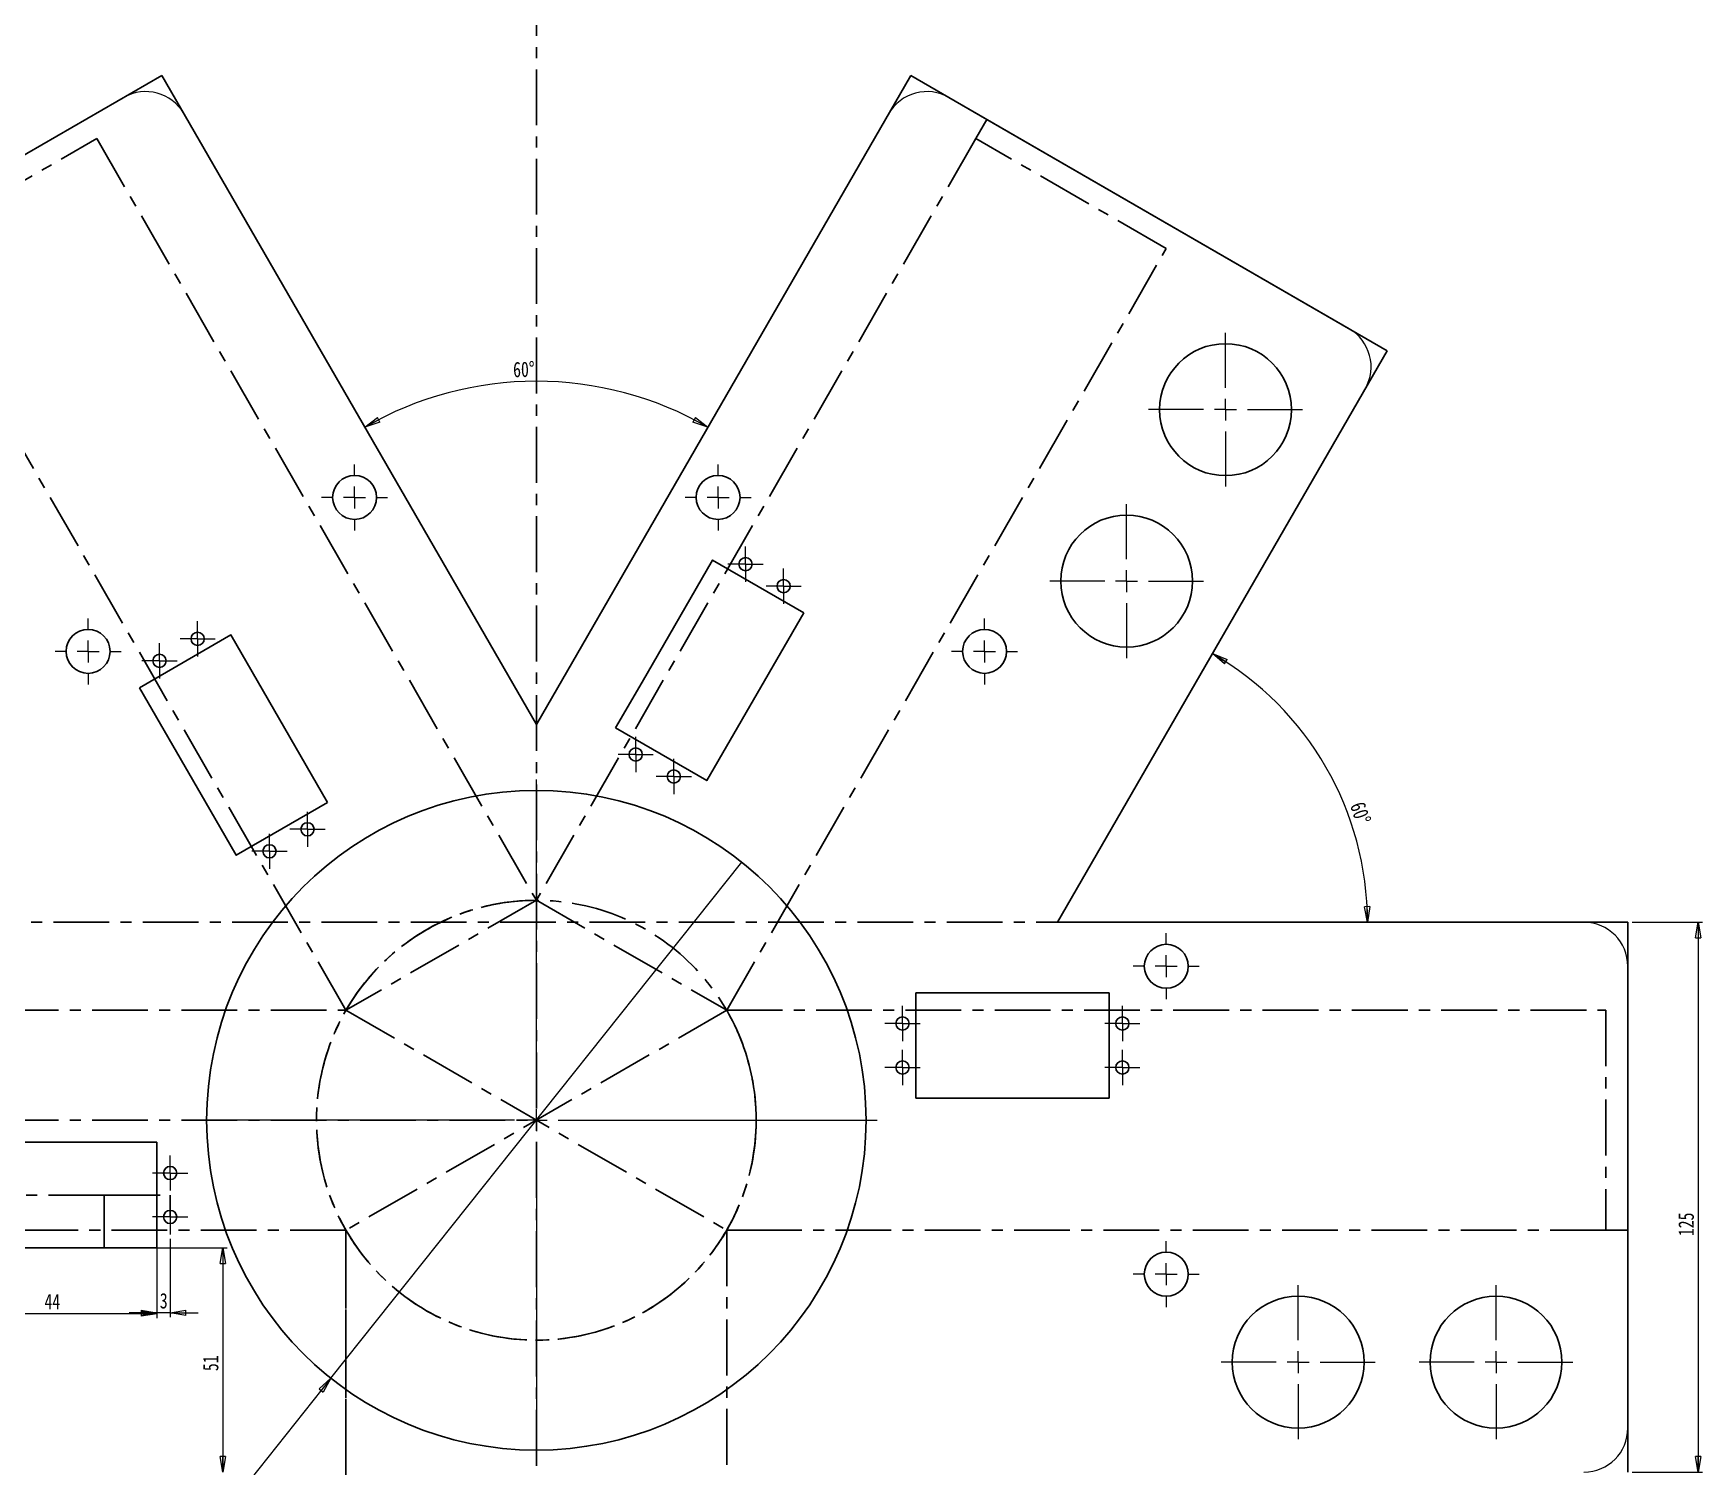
# Model space of a CAD drawing. Header units: millimetres. Extents: x 15 to 1184, y -11749 to 12670.
# Drawn here: x 248.8 to 628.5, y 381.5 to 707.4 of the extents above; entities that cross this region are included whole.
import ezdxf

# ---------------------------------------------------------------- set-up
doc = ezdxf.new("R2010")
doc.units = ezdxf.units.MM
doc.header["$PDSIZE"] = -1
doc.linetypes.add('CENTERX2', pattern=[20.32, 12.7, -2.54, 2.54, -2.54])
doc.styles.add('SLDTEXTSTYLE0', font='TXT', dxfattribs={"width": 0.75})
doc.dimstyles.new('SLDDIMSTYLE0', dxfattribs={"dimtxt": 3.5, "dimasz": 3.556, "dimexe": 0, "dimexo": 0.0625, "dimgap": 0.875, "dimtad": 1, "dimrnd": 1e-09, "dimzin": 12, "dimdsep": 46, "dimtxsty": 'SLDTEXTSTYLE0', "dimblk1": 'CLOSED', "dimblk2": 'CLOSED', "dimsah": 1, "dimcen": 0.09, "dimadec": 0, "dimazin": 3, "dimtfac": 1, "dimtofl": 0, "dimtmove": 0, "dimatfit": 3, "dimldrblk": 'CLOSED', "dimfxl": 1, "dimfrac": 2, "dimtolj": 1, "dimtzin": 12, "dimarcsym": 0})
doc.dimstyles.new('SLDDIMSTYLE1', dxfattribs={"dimtxt": 3.5, "dimasz": 3.556, "dimexe": 0, "dimexo": 0.0625, "dimgap": 0.875, "dimtad": 1, "dimdec": 4, "dimzin": 12, "dimdsep": 46, "dimtxsty": 'SLDTEXTSTYLE0', "dimblk1": 'CLOSED', "dimblk2": 'CLOSED', "dimsah": 1, "dimcen": 0.09, "dimazin": 3, "dimtfac": 1, "dimtofl": 0, "dimtmove": 0, "dimatfit": 3, "dimldrblk": 'CLOSED', "dimfxl": 1, "dimfrac": 2, "dimtolj": 1, "dimtzin": 12, "dimarcsym": 0})
doc.dimstyles.new('SLDDIMSTYLE2', dxfattribs={"dimtxt": 3.5, "dimasz": 3.556, "dimexe": 0, "dimexo": 0.0625, "dimgap": 0.875, "dimtad": 1, "dimrnd": 1e-09, "dimzin": 12, "dimdsep": 46, "dimtxsty": 'SLDTEXTSTYLE0', "dimblk1": 'NONE', "dimblk2": 'CLOSED', "dimsah": 1, "dimcen": 0, "dimadec": 0, "dimazin": 3, "dimtfac": 1, "dimtmove": 0, "dimatfit": 3, "dimldrblk": 'NONE', "dimfxl": 1, "dimfrac": 2, "dimtolj": 1, "dimtzin": 12, "dimarcsym": 0})
doc.dimstyles.new('SLDDIMSTYLE3', dxfattribs={"dimtxt": 3.5, "dimasz": 3.556, "dimexe": 0, "dimexo": 0.0625, "dimgap": 0.875, "dimtad": 1, "dimrnd": 1e-09, "dimzin": 12, "dimdsep": 46, "dimtxsty": 'SLDTEXTSTYLE0', "dimblk1": 'CLOSED', "dimblk2": 'CLOSED', "dimsah": 1, "dimcen": 0.09, "dimadec": 0, "dimazin": 3, "dimtfac": 1, "dimtmove": 0, "dimatfit": 0, "dimldrblk": 'CLOSED', "dimfxl": 1, "dimfrac": 2, "dimtolj": 1, "dimtzin": 12, "dimarcsym": 0})

# ---------------------------------------------------------------- blocks, each defined once
blk = doc.blocks.new('_CLOSED')
at = {"color": 0, "linetype": 'ByBlock', "lineweight": -2}
for p, q in [((-1, 0.166667), (0, 0)), ((-1, 0.166667), (-1, -0.166667)), ((0, 0), (-1, -0.166667)), ((0, 0), (-1, 0))]:
    blk.add_line(p, q, dxfattribs=at)
blk = doc.blocks.new('_D_1')
at = {"color": 7, "linetype": 'Continuous', "lineweight": 0}
for p, q in [((612.47, 505.25), (628.47, 505.25)), ((627.47, 505.25), (627.47, 380.25)), ((612.47, 380.25), (628.47, 380.25))]:
    blk.add_line(p, q, dxfattribs=at)
at = {"color": 7, "linetype": 'Continuous', "lineweight": 0, "xscale": 3.556, "yscale": 3.556}
for p, rotation in [((627.47, 505.25, -1.5), 90), ((627.47, 380.25, -1.5), 270)]:
    blk.add_blockref('_CLOSED', p, dxfattribs=dict(at, rotation=rotation))
at = {"color": 7, "linetype": 'Continuous', "lineweight": 0, "insert": (622.96, 433.9), "char_height": 3.5, "attachment_point": 1, "rotation": 90, "style": 'SLDTEXTSTYLE0'}
blk.add_mtext('125', dxfattribs=at)
blk = doc.blocks.new('_D_2')
at = {"color": 7, "linetype": 'Continuous', "lineweight": 0}
blk.add_arc((363.17, 550.25), 78.01, 60, 120, dxfattribs=at)
at = {"color": 7, "linetype": 'Continuous', "lineweight": 0, "xscale": 3.556, "yscale": 3.556}
for p, rotation in [((324.17, 617.81, -1.5), 208.6949827745), ((402.18, 617.81, -1.5), 331.3050172255)]:
    blk.add_blockref('_CLOSED', p, dxfattribs=dict(at, rotation=rotation))
at = {"color": 7, "linetype": 'Continuous', "lineweight": 0, "insert": (357.85, 632.67), "char_height": 3.5, "attachment_point": 1, "rotation": 1.2537, "style": 'SLDTEXTSTYLE0'}
blk.add_mtext('60°', dxfattribs=at)
blk = doc.blocks.new('_D_3')
at = {"color": 7, "linetype": 'Continuous', "lineweight": 0}
blk.add_arc((481.69, 505.25), 70.56, 0, 60, dxfattribs=at)
at = {"color": 7, "linetype": 'Continuous', "lineweight": 0, "xscale": 3.556, "yscale": 3.556}
for p, rotation in [((516.97, 566.35, -1.5), 148.5573613195), ((552.24, 505.25, -1.5), 271.4426386805)]:
    blk.add_blockref('_CLOSED', p, dxfattribs=dict(at, rotation=rotation))
at = {"color": 7, "linetype": 'Continuous', "lineweight": 0, "insert": (551.54, 532.98), "char_height": 3.5, "attachment_point": 1, "rotation": 288.9673, "style": 'SLDTEXTSTYLE0'}
blk.add_mtext('60°', dxfattribs=at)
blk = doc.blocks.new('_D_24')
at = {"color": 7, "linetype": 'Continuous', "lineweight": 0}
for p, q in [((232.87, 454.25), (232.87, 415.26)), ((276.87, 454.25), (276.87, 415.26)), ((276.87, 416.26), (232.87, 416.26))]:
    blk.add_line(p, q, dxfattribs=at)
at = {"color": 7, "linetype": 'Continuous', "lineweight": 0, "xscale": 3.556, "yscale": 3.556, "rotation": 180}
blk.add_blockref('_CLOSED', (232.87, 416.26, -1.5), dxfattribs=at)
at = {"color": 7, "linetype": 'Continuous', "lineweight": 0, "xscale": 3.556, "yscale": 3.556}
blk.add_blockref('_CLOSED', (276.87, 416.26, -1.5), dxfattribs=at)
at = {"color": 7, "linetype": 'Continuous', "lineweight": 0, "insert": (251.29, 420.77), "char_height": 3.5, "attachment_point": 1, "style": 'SLDTEXTSTYLE0'}
blk.add_mtext('44', dxfattribs=at)
blk = doc.blocks.new('_D_25')
at = {"color": 7, "linetype": 'Continuous', "lineweight": 0}
for p, q in [((279.87, 433.25), (279.87, 415.45)), ((276.87, 430.25), (276.87, 415.45)), ((276.87, 416.45), (270.52, 416.45)), ((279.87, 416.45), (276.87, 416.45)), ((279.87, 416.45), (286.22, 416.45))]:
    blk.add_line(p, q, dxfattribs=at)
at = {"color": 7, "linetype": 'Continuous', "lineweight": 0, "xscale": 3.556, "yscale": 3.556}
blk.add_blockref('_CLOSED', (276.87, 416.45, -1.5), dxfattribs=at)
at = {"color": 7, "linetype": 'Continuous', "lineweight": 0, "xscale": 3.556, "yscale": 3.556, "rotation": 180}
blk.add_blockref('_CLOSED', (279.87, 416.45, -1.5), dxfattribs=at)
at = {"color": 7, "linetype": 'Continuous', "lineweight": 0, "insert": (277.52, 420.96), "char_height": 3.5, "attachment_point": 1, "style": 'SLDTEXTSTYLE0'}
blk.add_mtext('3', dxfattribs=at)
blk = doc.blocks.new('_D_27')
at = {"color": 7, "linetype": 'Continuous', "lineweight": 0}
for q in [(409.91, 518.9), (263.73, 335.47)]:
    blk.add_line((316.43, 401.6), q, dxfattribs=at)
at = {"color": 7, "linetype": 'Continuous', "lineweight": 0, "xscale": 3.556, "yscale": 3.556, "rotation": 51.4476995599}
blk.add_blockref('_CLOSED', (316.43, 401.6, -1.5), dxfattribs=at)
at = {"color": 7, "linetype": 'Continuous', "lineweight": 0, "char_height": 3.5, "attachment_point": 1, "rotation": 51.4477, "style": 'SLDTEXTSTYLE0'}
for s, insert in [('150', (263.45, 342.44)), ('%%c', (260.2, 338.28))]:
    blk.add_mtext(s, dxfattribs=dict(at, insert=insert))
blk = doc.blocks.new('_NONE')
blk = doc.blocks.new('_D_33')
at = {"color": 7, "linetype": 'Continuous', "lineweight": 0}
for p, q in [((265.87, 431.25), (292.84, 431.25)), ((291.84, 431.25), (291.84, 380.25))]:
    blk.add_line(p, q, dxfattribs=at)
at = {"color": 7, "linetype": 'Continuous', "lineweight": 0, "xscale": 3.556, "yscale": 3.556}
for p, rotation in [((291.84, 431.25, -1.5), 90), ((291.84, 380.25, -1.5), 270)]:
    blk.add_blockref('_CLOSED', p, dxfattribs=dict(at, rotation=rotation))
at = {"color": 7, "linetype": 'Continuous', "lineweight": 0, "insert": (287.33, 403.21), "char_height": 3.5, "attachment_point": 1, "rotation": 90, "style": 'SLDTEXTSTYLE0'}
blk.add_mtext('51', dxfattribs=at)
blk = doc.blocks.new('SW_CENTERMARKSYMBOL_0')
at = {"color": 0, "linetype": 'Continuous', "lineweight": 0}
for p, q in [((0, 5), (0, 77.5)), ((-5, 0), (-77.5, 0)), ((0, 0), (-2.5, 0)), ((0, 0), (0, 2.5)), ((0, 0), (0, -2.5)), ((0, 0), (2.5, 0)), ((5, 0), (77.5, 0)), ((0, -5), (0, -77.5))]:
    blk.add_line(p, q, dxfattribs=at)
blk = doc.blocks.new('SW_CENTERMARKSYMBOL_7')
at = {"color": 0, "linetype": 'Continuous', "lineweight": 0}
for p, q in [((0, 5), (0, 7.5)), ((-5, 0), (-7.5, 0)), ((0, 0), (-2.5, 0)), ((0, 0), (0, 2.5)), ((0, 0), (0, -2.5)), ((0, 0), (2.5, 0)), ((5, 0), (7.5, 0)), ((0, -5), (0, -7.5))]:
    blk.add_line(p, q, dxfattribs=at)
blk = doc.blocks.new('SW_CENTERMARKSYMBOL_8')
at = {"color": 0, "linetype": 'Continuous', "lineweight": 0}
for p, q in [((0, 5), (0, 7.5)), ((-5, 0), (-7.5, 0)), ((0, 0), (-2.5, 0)), ((0, 0), (0, 2.5)), ((0, 0), (0, -2.5)), ((0, 0), (2.5, 0)), ((5, 0), (7.5, 0)), ((0, -5), (0, -7.5))]:
    blk.add_line(p, q, dxfattribs=at)
blk = doc.blocks.new('SW_CENTERMARKSYMBOL_9')
at = {"color": 0, "linetype": 'Continuous', "lineweight": 0}
for p, q in [((0, 5), (0, 7.5)), ((-5, 0), (-7.5, 0)), ((0, 0), (-2.5, 0)), ((0, 0), (0, 2.5)), ((0, 0), (0, -2.5)), ((0, 0), (2.5, 0)), ((5, 0), (7.5, 0)), ((0, -5), (0, -7.5))]:
    blk.add_line(p, q, dxfattribs=at)
blk = doc.blocks.new('SW_CENTERMARKSYMBOL_10')
at = {"color": 0, "linetype": 'Continuous', "lineweight": 0}
for p, q in [((0, 5), (0, 7.5)), ((-5, 0), (-7.5, 0)), ((0, 0), (-2.5, 0)), ((0, 0), (0, 2.5)), ((0, 0), (0, -2.5)), ((0, 0), (2.5, 0)), ((5, 0), (7.5, 0)), ((0, -5), (0, -7.5))]:
    blk.add_line(p, q, dxfattribs=at)
blk = doc.blocks.new('SW_CENTERMARKSYMBOL_11')
at = {"color": 0, "linetype": 'Continuous', "lineweight": 0}
for p, q in [((0, 5), (0, 7.5)), ((-5, 0), (-7.5, 0)), ((0, 0), (-2.5, 0)), ((0, 0), (0, 2.5)), ((0, 0), (0, -2.5)), ((0, 0), (2.5, 0)), ((5, 0), (7.5, 0)), ((0, -5), (0, -7.5))]:
    blk.add_line(p, q, dxfattribs=at)
blk = doc.blocks.new('SW_CENTERMARKSYMBOL_12')
at = {"color": 0, "linetype": 'Continuous', "lineweight": 0}
for p, q in [((0, 5), (0, 7.5)), ((-5, 0), (-7.5, 0)), ((0, 0), (-2.5, 0)), ((0, 0), (0, 2.5)), ((0, 0), (0, -2.5)), ((0, 0), (2.5, 0)), ((5, 0), (7.5, 0)), ((0, -5), (0, -7.5))]:
    blk.add_line(p, q, dxfattribs=at)
blk = doc.blocks.new('SW_CENTERMARKSYMBOL_14')
at = {"color": 0, "linetype": 'Continuous', "lineweight": 0}
for p, q in [((0, 5), (0, 17.5)), ((-5, 0), (-17.5, 0)), ((0, 0), (-2.5, 0)), ((0, 0), (0, 2.5)), ((0, 0), (0, -2.5)), ((0, 0), (2.5, 0)), ((5, 0), (17.5, 0)), ((0, -5), (0, -17.5))]:
    blk.add_line(p, q, dxfattribs=at)
blk = doc.blocks.new('SW_CENTERMARKSYMBOL_15')
at = {"color": 0, "linetype": 'Continuous', "lineweight": 0}
for p, q in [((0, 5), (0, 17.5)), ((-5, 0), (-17.5, 0)), ((0, 0), (-2.5, 0)), ((0, 0), (0, 2.5)), ((0, 0), (0, -2.5)), ((0, 0), (2.5, 0)), ((5, 0), (17.5, 0)), ((0, -5), (0, -17.5))]:
    blk.add_line(p, q, dxfattribs=at)
blk = doc.blocks.new('SW_CENTERMARKSYMBOL_16')
at = {"color": 0, "linetype": 'Continuous', "lineweight": 0}
for p, q in [((0, 5), (0, 17.5)), ((-5, 0), (-17.5, 0)), ((0, 0), (-2.5, 0)), ((0, 0), (0, 2.5)), ((0, 0), (0, -2.5)), ((0, 0), (2.5, 0)), ((5, 0), (17.5, 0)), ((0, -5), (0, -17.5))]:
    blk.add_line(p, q, dxfattribs=at)
blk = doc.blocks.new('SW_CENTERMARKSYMBOL_17')
at = {"color": 0, "linetype": 'Continuous', "lineweight": 0}
for p, q in [((0, 5), (0, 17.5)), ((-5, 0), (-17.5, 0)), ((0, 0), (-2.5, 0)), ((0, 0), (0, 2.5)), ((0, 0), (0, -2.5)), ((0, 0), (2.5, 0)), ((5, 0), (17.5, 0)), ((0, -5), (0, -17.5))]:
    blk.add_line(p, q, dxfattribs=at)
blk = doc.blocks.new('SW_CENTERMARKSYMBOL_27')
at = {"color": 0, "linetype": 'Continuous', "lineweight": 0}
for p, q in [((0, 2.5), (0, 4)), ((-2.5, 0), (-4, 0)), ((0, 0), (-2.5, 0)), ((0, 0), (0, 2.5)), ((0, 0), (0, -2.5)), ((0, 0), (2.5, 0)), ((2.5, 0), (4, 0)), ((0, -2.5), (0, -4))]:
    blk.add_line(p, q, dxfattribs=at)
blk = doc.blocks.new('SW_CENTERMARKSYMBOL_29')
at = {"color": 0, "linetype": 'Continuous', "lineweight": 0}
for p, q in [((0, 2.5), (0, 4)), ((-2.5, 0), (-4, 0)), ((0, 0), (-2.5, 0)), ((0, 0), (0, 2.5)), ((0, 0), (0, -2.5)), ((0, 0), (2.5, 0)), ((2.5, 0), (4, 0)), ((0, -2.5), (0, -4))]:
    blk.add_line(p, q, dxfattribs=at)
blk = doc.blocks.new('SW_CENTERMARKSYMBOL_31')
at = {"color": 0, "linetype": 'Continuous', "lineweight": 0}
for p, q in [((0, 2.5), (0, 4)), ((-2.5, 0), (-4, 0)), ((0, 0), (-2.5, 0)), ((0, 0), (0, 2.5)), ((0, 0), (0, -2.5)), ((0, 0), (2.5, 0)), ((2.5, 0), (4, 0)), ((0, -2.5), (0, -4))]:
    blk.add_line(p, q, dxfattribs=at)
blk = doc.blocks.new('SW_CENTERMARKSYMBOL_32')
at = {"color": 0, "linetype": 'Continuous', "lineweight": 0}
for p, q in [((0, 2.5), (0, 4)), ((-2.5, 0), (-4, 0)), ((0, 0), (-2.5, 0)), ((0, 0), (0, 2.5)), ((0, 0), (0, -2.5)), ((0, 0), (2.5, 0)), ((2.5, 0), (4, 0)), ((0, -2.5), (0, -4))]:
    blk.add_line(p, q, dxfattribs=at)
blk = doc.blocks.new('SW_CENTERMARKSYMBOL_33')
at = {"color": 0, "linetype": 'Continuous', "lineweight": 0}
for p, q in [((0, 2.5), (0, 4)), ((-2.5, 0), (-4, 0)), ((0, 0), (-2.5, 0)), ((0, 0), (0, 2.5)), ((0, 0), (0, -2.5)), ((0, 0), (2.5, 0)), ((2.5, 0), (4, 0)), ((0, -2.5), (0, -4))]:
    blk.add_line(p, q, dxfattribs=at)
blk = doc.blocks.new('SW_CENTERMARKSYMBOL_34')
at = {"color": 0, "linetype": 'Continuous', "lineweight": 0}
for p, q in [((0, 2.5), (0, 4)), ((-2.5, 0), (-4, 0)), ((0, 0), (-2.5, 0)), ((0, 0), (0, 2.5)), ((0, 0), (0, -2.5)), ((0, 0), (2.5, 0)), ((2.5, 0), (4, 0)), ((0, -2.5), (0, -4))]:
    blk.add_line(p, q, dxfattribs=at)
blk = doc.blocks.new('SW_CENTERMARKSYMBOL_35')
at = {"color": 0, "linetype": 'Continuous', "lineweight": 0}
for p, q in [((0, 2.5), (0, 4)), ((-2.5, 0), (-4, 0)), ((0, 0), (-2.5, 0)), ((0, 0), (0, 2.5)), ((0, 0), (0, -2.5)), ((0, 0), (2.5, 0)), ((2.5, 0), (4, 0)), ((0, -2.5), (0, -4))]:
    blk.add_line(p, q, dxfattribs=at)
blk = doc.blocks.new('SW_CENTERMARKSYMBOL_36')
at = {"color": 0, "linetype": 'Continuous', "lineweight": 0}
for p, q in [((0, 2.5), (0, 4)), ((-2.5, 0), (-4, 0)), ((0, 0), (-2.5, 0)), ((0, 0), (0, 2.5)), ((0, 0), (0, -2.5)), ((0, 0), (2.5, 0)), ((2.5, 0), (4, 0)), ((0, -2.5), (0, -4))]:
    blk.add_line(p, q, dxfattribs=at)
blk = doc.blocks.new('SW_CENTERMARKSYMBOL_37')
at = {"color": 0, "linetype": 'Continuous', "lineweight": 0}
for p, q in [((0, 2.5), (0, 4)), ((-2.5, 0), (-4, 0)), ((0, 0), (-2.5, 0)), ((0, 0), (0, 2.5)), ((0, 0), (0, -2.5)), ((0, 0), (2.5, 0)), ((2.5, 0), (4, 0)), ((0, -2.5), (0, -4))]:
    blk.add_line(p, q, dxfattribs=at)
blk = doc.blocks.new('SW_CENTERMARKSYMBOL_40')
at = {"color": 0, "linetype": 'Continuous', "lineweight": 0}
for p, q in [((0, 2.5), (0, 4)), ((-2.5, 0), (-4, 0)), ((0, 0), (-2.5, 0)), ((0, 0), (0, 2.5)), ((0, 0), (0, -2.5)), ((0, 0), (2.5, 0)), ((2.5, 0), (4, 0)), ((0, -2.5), (0, -4))]:
    blk.add_line(p, q, dxfattribs=at)
blk = doc.blocks.new('SW_CENTERMARKSYMBOL_43')
at = {"color": 0, "linetype": 'Continuous', "lineweight": 0}
for p, q in [((0, 2.5), (0, 4)), ((-2.5, 0), (-4, 0)), ((0, 0), (-2.5, 0)), ((0, 0), (0, 2.5)), ((0, 0), (0, -2.5)), ((0, 0), (2.5, 0)), ((2.5, 0), (4, 0)), ((0, -2.5), (0, -4))]:
    blk.add_line(p, q, dxfattribs=at)
blk = doc.blocks.new('SW_CENTERMARKSYMBOL_44')
at = {"color": 0, "linetype": 'Continuous', "lineweight": 0}
for p, q in [((0, 2.5), (0, 4)), ((-2.5, 0), (-4, 0)), ((0, 0), (-2.5, 0)), ((0, 0), (0, 2.5)), ((0, 0), (0, -2.5)), ((0, 0), (2.5, 0)), ((2.5, 0), (4, 0)), ((0, -2.5), (0, -4))]:
    blk.add_line(p, q, dxfattribs=at)
blk = doc.blocks.new('SW_CENTERMARKSYMBOL_45')
at = {"color": 0, "linetype": 'Continuous', "lineweight": 0}
for p, q in [((0, 2.5), (0, 4)), ((-2.5, 0), (-4, 0)), ((0, 0), (-2.5, 0)), ((0, 0), (0, 2.5)), ((0, 0), (0, -2.5)), ((0, 0), (2.5, 0)), ((2.5, 0), (4, 0)), ((0, -2.5), (0, -4))]:
    blk.add_line(p, q, dxfattribs=at)
blk = doc.blocks.new('SW_CENTERMARKSYMBOL_46')
at = {"color": 0, "linetype": 'Continuous', "lineweight": 0}
for p, q in [((0, 2.5), (0, 4)), ((-2.5, 0), (-4, 0)), ((0, 0), (-2.5, 0)), ((0, 0), (0, 2.5)), ((0, 0), (0, -2.5)), ((0, 0), (2.5, 0)), ((2.5, 0), (4, 0)), ((0, -2.5), (0, -4))]:
    blk.add_line(p, q, dxfattribs=at)

msp = doc.modelspace()

# ---------------------------------------------------------------- linework, layer by layer
at = {"color": 7, "linetype": 'CENTERX2'}
for p, q in [((363.17226, -11749.37186), (363.17226, 12669.86869)), ((463.17226, 683.4535), (465.67226, 687.78363)), ((219.87099, 658.4535), (263.17226, 683.4535)), ((263.17226, 683.4535), (363.17226, 510.24842)), ((463.17226, 683.4535), (363.17226, 510.24842)), ((506.47353, 658.4535), (463.17226, 683.4535)), ((319.87099, 485.24842), (219.87099, 658.4535)), ((406.47353, 485.24842), (506.47353, 658.4535)), ((363.17226, 510.24842), (319.87099, 485.24842)), ((363.17226, 510.24842), (406.47353, 485.24842)), ((611.47353, 505.24842), (119.87099, 505.24842)), ((119.87099, 485.24842), (319.87099, 485.24842)), ((319.87099, 485.24842), (406.47353, 435.24842)), ((406.47353, 485.24842), (319.87099, 435.24842)), ((406.47353, 485.24842), (606.47353, 485.24842)), ((606.47353, 485.24842), (606.47353, 435.24842)), ((119.87099, 460.24842), (363.17226, 460.24842)), ((264.87099, 443.24842), (229.87099, 443.24842)), ((264.87099, 443.24842), (264.87099, 431.24842)), ((264.87099, 435.24842), (264.87099, 443.24842)), ((264.87099, 443.24842), (279.87099, 443.24842)), ((279.87099, 443.24842), (279.87099, 438.24842)), ((319.87099, 435.24842), (119.87099, 435.24842)), ((319.87099, 435.24842), (264.87099, 435.24842)), ((319.87099, 135.24842), (319.87099, 435.24842)), ((319.87099, 435.24842), (319.87099, 425.24842)), ((319.87099, 435.24842), (319.87099, 235.24842)), ((406.47353, 435.24842), (406.47353, 135.24842)), ((606.47353, 435.24842), (406.47353, 435.24842)), ((406.47353, 435.24842), (416.47353, 435.24842)), ((406.47353, 435.24842), (406.47353, 380.24842)), ((606.47353, 435.24842), (611.47353, 435.24842))]:
    msp.add_line(p, q, dxfattribs=at)
at = {"color": 7, "linetype": 'Continuous'}
for p, q in [((217.37099, 662.78363), (277.99277, 697.78363)), ((277.99277, 697.78363), (363.17226, 550.24842)), ((448.35175, 697.78363), (363.17226, 550.24842)), ((465.67226, 687.78363), (448.35175, 697.78363)), ((465.67226, 687.78363), (556.72472, 635.21446)), ((556.72472, 635.21446), (481.68879, 505.24842)), ((403.20816, 587.59263), (387.20816, 559.87982)), ((423.99277, 575.59263), (403.20816, 587.59263)), ((401.99277, 537.48751), (423.99277, 575.59263)), ((293.6915, 570.59263), (272.90689, 558.59263)), ((315.6915, 532.48751), (293.6915, 570.59263)), ((272.90689, 558.59263), (288.90689, 530.87982)), ((387.20816, 559.87982), (381.20816, 549.48751)), ((381.20816, 549.48751), (401.99277, 537.48751)), ((294.90689, 520.48751), (315.6915, 532.48751)), ((288.90689, 530.87982), (294.90689, 520.48751)), ((481.68879, 505.24842), (611.47353, 505.24842)), ((611.47353, 435.24842), (611.47353, 505.24842)), ((449.47353, 489.24842), (449.47353, 465.24842)), ((461.47353, 489.24842), (449.47353, 489.24842)), ((493.47353, 489.24842), (461.47353, 489.24842)), ((493.47353, 465.24842), (493.47353, 489.24842)), ((449.47353, 465.24842), (493.47353, 465.24842)), ((276.87099, 455.24842), (232.87099, 455.24842)), ((276.87099, 431.24842), (276.87099, 455.24842)), ((611.47353, 435.24842), (611.47353, 380.24842)), ((232.87099, 431.24842), (264.87099, 431.24842)), ((264.87099, 431.24842), (276.87099, 431.24842))]:
    msp.add_line(p, q, dxfattribs=at)
at = {"color": 7, "linetype": 'Continuous', "lineweight": 15}
for p, q in [((269.33252, 692.78363), (178.39984, 640.28362)), ((548.06447, 640.21447), (457.012, 692.78363)), ((363.17226, 550.24842), (282.99277, 689.12337)), ((443.35175, 689.12337), (363.17226, 550.24842)), ((481.68878, 505.24842), (551.72473, 626.55421)), ((403.20816, 587.59262), (381.20816, 549.48751)), ((423.99277, 575.59263), (403.20816, 587.59262)), ((401.99277, 537.48751), (423.99277, 575.59263)), ((293.6915, 570.59263), (272.90689, 558.59263)), ((315.6915, 532.48751), (293.6915, 570.59263)), ((272.90689, 558.59263), (294.90689, 520.48751)), ((381.20816, 549.48751), (401.99277, 537.48751)), ((294.90689, 520.48751), (315.6915, 532.48751)), ((601.47353, 505.24842), (481.68878, 505.24842)), ((611.47353, 390.24842), (611.47353, 495.24842)), ((493.47352, 489.24842), (449.47352, 489.24842)), ((449.47352, 489.24842), (449.47352, 465.24842)), ((493.47352, 465.24842), (493.47352, 489.24842)), ((449.47352, 465.24842), (493.47352, 465.24842)), ((276.87099, 455.24842), (232.87099, 455.24842)), ((276.87099, 431.24842), (276.87099, 455.24842)), ((232.87099, 431.24842), (276.87099, 431.24842))]:
    msp.add_line(p, q, dxfattribs=at)
at = {"color": 7, "linetype": 'Continuous'}
for centre, radius in [((519.95429, 621.80286), 15), ((321.83251, 601.85096), 5), ((404.512, 601.85096), 5), ((497.45429, 582.83172), 15), ((410.77033, 586.6907), 1.5), ((419.43059, 581.6907), 1.5), ((261.21073, 566.85096), 5), ((286.12932, 569.6907), 1.5), ((465.13378, 566.85096), 5), ((277.46906, 564.6907), 1.5), ((385.77033, 543.38943), 1.5), ((394.43059, 538.38943), 1.5), ((363.17226, 460.24842), 75), ((311.12932, 526.38943), 1.5), ((302.46906, 521.38943), 1.5), ((506.47353, 495.24842), 5), ((446.47353, 482.24842), 1.5), ((496.47353, 482.24842), 1.5), ((446.47353, 472.24842), 1.5), ((496.47353, 472.24842), 1.5), ((279.87099, 448.24842), 1.5), ((279.87099, 438.24842), 1.5), ((506.47353, 425.24842), 5), ((536.47353, 405.24842), 15), ((581.47353, 405.24842), 15)]:
    msp.add_circle(centre, radius, dxfattribs=at)
at = {"color": 7, "linetype": 'Continuous', "lineweight": 15}
for centre, radius in [((519.95429, 621.80286), 15), ((321.83251, 601.85096), 5), ((404.512, 601.85096), 5), ((497.45429, 582.83172), 15), ((410.77033, 586.6907), 1.5), ((419.43059, 581.6907), 1.5), ((261.21073, 566.85096), 5), ((286.12932, 569.6907), 1.5), ((465.13378, 566.85096), 5), ((277.46906, 564.6907), 1.5), ((385.77033, 543.38943), 1.5), ((394.43059, 538.38943), 1.5), ((363.17226, 460.24842), 75), ((311.12932, 526.38943), 1.5), ((302.46906, 521.38943), 1.5), ((506.47353, 495.24842), 5), ((446.47353, 482.24842), 1.5), ((496.47353, 482.24842), 1.5), ((446.47353, 472.24842), 1.5), ((496.47353, 472.24842), 1.5), ((279.87099, 448.24842), 1.5), ((279.87099, 438.24842), 1.5), ((506.47353, 425.24842), 5), ((536.47353, 405.24842), 15), ((581.47353, 405.24842), 15)]:
    msp.add_circle(centre, radius, dxfattribs=at)
at = {"color": 7, "linetype": 'CENTERX2'}
msp.add_circle((363.17226, 460.24842), 50, dxfattribs=at)
at = {"color": 7, "linetype": 'Continuous', "lineweight": 15}
for centre, start, end in [((274.33251, 684.12337), 30, 120), ((452.012, 684.12337), 60, 150), ((543.06447, 631.55421), 330, 60), ((601.47353, 495.24842), 0, 90), ((601.47353, 390.24842), 270, 0)]:
    msp.add_arc(centre, 10, start, end, dxfattribs=at)
at = {"color": 7, "linetype": 'CENTERX2'}
for end in [30, 150]:
    msp.add_arc((363.17226, 460.24842), 50, 90, end, dxfattribs=at)
at = {"color": 7, "linetype": 'Continuous'}
msp.add_point((363.17226, 460.24842), dxfattribs=at)
msp.add_point((363.17226, 460.24842), dxfattribs=at)
msp.add_point((363.17226, 460.24842), dxfattribs=at)
msp.add_point((363.17226, 460.24842), dxfattribs=at)

# ---------------------------------------------------------------- block references
at = {"color": 7, "linetype": 'Continuous', "lineweight": 0}
for name, p in [('SW_CENTERMARKSYMBOL_17', (519.95429, 621.80286)), ('SW_CENTERMARKSYMBOL_7', (321.83251, 601.85096)), ('SW_CENTERMARKSYMBOL_10', (404.512, 601.85096)), ('SW_CENTERMARKSYMBOL_16', (497.45429, 582.83172)), ('SW_CENTERMARKSYMBOL_35', (410.77033, 586.6907)), ('SW_CENTERMARKSYMBOL_37', (419.43059, 581.6907)), ('SW_CENTERMARKSYMBOL_8', (261.21073, 566.85096)), ('SW_CENTERMARKSYMBOL_33', (286.12932, 569.6907)), ('SW_CENTERMARKSYMBOL_9', (465.13378, 566.85096)), ('SW_CENTERMARKSYMBOL_31', (277.46906, 564.6907)), ('SW_CENTERMARKSYMBOL_36', (385.77033, 543.38943)), ('SW_CENTERMARKSYMBOL_40', (394.43059, 538.38943)), ('SW_CENTERMARKSYMBOL_0', (363.17226, 460.24842)), ('SW_CENTERMARKSYMBOL_34', (311.12932, 526.38943)), ('SW_CENTERMARKSYMBOL_32', (302.46906, 521.38943)), ('SW_CENTERMARKSYMBOL_12', (506.47353, 495.24842)), ('SW_CENTERMARKSYMBOL_44', (446.47353, 482.24842)), ('SW_CENTERMARKSYMBOL_43', (496.47353, 482.24842)), ('SW_CENTERMARKSYMBOL_46', (446.47353, 472.24842)), ('SW_CENTERMARKSYMBOL_45', (496.47353, 472.24842)), ('SW_CENTERMARKSYMBOL_29', (279.87099, 448.24842)), ('SW_CENTERMARKSYMBOL_27', (279.87099, 438.24842)), ('SW_CENTERMARKSYMBOL_11', (506.47353, 425.24842)), ('SW_CENTERMARKSYMBOL_14', (536.47353, 405.24842)), ('SW_CENTERMARKSYMBOL_15', (581.47353, 405.24842))]:
    msp.add_blockref(name, p, dxfattribs=at)

# ---------------------------------------------------------------- dimensions: what is measured, and where the dimension line sits
for base, line1, line2, picture, middle in [((363.17226, 628.25614), ((277.99277, 697.78363), (363.17226, 550.24842)), ((448.35175, 697.78363), (363.17226, 550.24842)), '_D_2', (361.46546, 628.23747)), ((542.79145, 540.52606), ((481.68879, 505.24842), (611.47353, 505.24842)), ((556.72472, 635.21446), (481.68879, 505.24842)), '_D_3', (548.4132, 528.18093))]:
    dim = msp.add_angular_dim_2l(base=base, line1=line1, line2=line2, dimstyle='SLDDIMSTYLE1', dxfattribs=at)
    dim.commit()
    dim.dimension.update_dxf_attribs({"geometry": picture, "text_midpoint": middle, "dimtype": 162})
dim = msp.add_diameter_dim_2p(p1=(409.91441, 518.90139), p2=(316.4301, 401.59545), dimstyle='SLDDIMSTYLE2', dxfattribs=at)
dim.commit()
dim.dimension.update_dxf_attribs({"geometry": '_D_27', "text_midpoint": (267.77719, 340.54482), "dimtype": 163})
for base, p1, p2, picture, middle in [((627.47353, 380.24842), (611.47353, 505.24842), (611.47353, 380.24842), '_D_1', (627.47353, 437.77898)), ((291.84307, 380.24842), (264.87099, 431.24842), (299.87099, 380.24842), '_D_33', (291.84307, 405.79499))]:
    dim = msp.add_linear_dim(base=base, p1=p1, p2=p2, angle=90, dimstyle='SLDDIMSTYLE0', dxfattribs=at)
    dim.commit()
    dim.dimension.update_dxf_attribs({"geometry": picture, "text_midpoint": middle, "dimtype": 160})
for base, p1, p2, dimstyle, picture, middle in [((232.87099, 416.2577), (276.87099, 455.24842), (232.87099, 455.24842), 'SLDDIMSTYLE0', '_D_24', (253.87795, 416.2577)), ((276.87099, 416.44722), (279.87099, 434.24842), (276.87099, 431.24842), 'SLDDIMSTYLE3', '_D_25', (278.8101, 416.44722))]:
    dim = msp.add_linear_dim(base=base, p1=p1, p2=p2, dimstyle=dimstyle, dxfattribs=at)
    dim.commit()
    dim.dimension.update_dxf_attribs({"geometry": picture, "text_midpoint": middle, "dimtype": 160})

doc.saveas('drawing.dxf')
